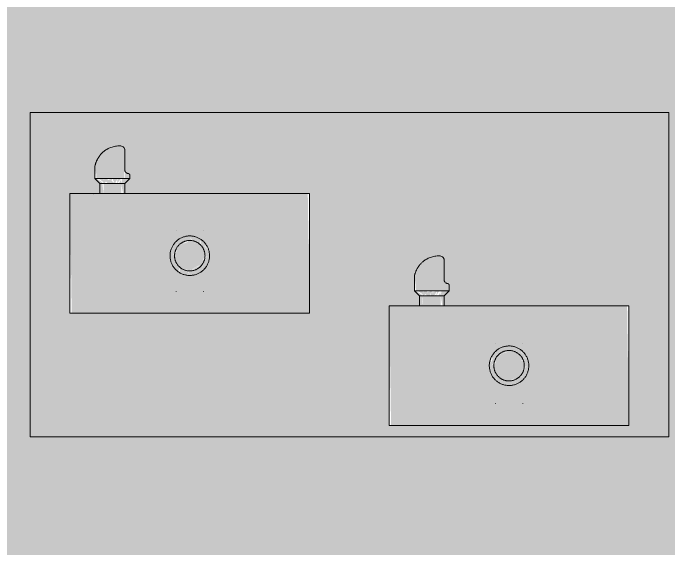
# Model space of a CAD drawing. Header units: inches. Extents: x -55396 to -733, y -290 to 853.
# Drawn here: x -25529.95 to -25497.09, y 20.83 to 47.66 of the extents above; entities that cross this region are included whole.
import ezdxf

# ---------------------------------------------------------------- set-up
doc = ezdxf.new("R2010")
doc.units = ezdxf.units.IN
doc.header["$MEASUREMENT"] = 0
doc.layers.add('I-WALL', color=2, linetype='Continuous', lineweight=9)
doc.layers.add('P-SANR-FIXT', color=6, linetype='Continuous', lineweight=9)

# ---------------------------------------------------------------- blocks, each defined once
blk = doc.blocks.new('Drinking_Fountain-Haws_Corporation-Wall_Mounted_1119 - 1119-321659-Section 13')
at = {"layer": 'P-SANR-FIXT'}
h = blk.add_hatch(color=9, dxfattribs=at)
h.paths.add_polyline_path([(-25499.187, 26.438), (-25497.101, 26.438), (-25497.101, 42.688), (-25529.101, 42.688), (-25529.101, 26.438), (-25499.401, 26.438)], flags=0)
h.paths.add_polyline_path([(-25508.75, 33.499), (-25508.819, 33.565), (-25508.819, 33.499)], flags=0)
h.paths.add_polyline_path([(-25508.529, 33.499), (-25508.545, 33.691), (-25508.639, 33.499), (-25508.542, 33.499)], flags=0)
h.paths.add_polyline_path([(-25499.999, 27), (-25511.101, 27), (-25511.015, 33), (-25509.413, 33.021), (-25509.485, 33.566), (-25509.768, 33.749), (-25509.846, 33.749), (-25509.763, 34.744), (-25509.461, 35.166), (-25509.192, 35.354), (-25508.701, 35.491), (-25508.442, 35.454), (-25508.371, 35.369), (-25508.379, 33.641), (-25508.529, 33.499), (-25508.442, 33), (-25499.101, 33), (-25499.187, 27), (-25499.94, 27)], flags=0)
h.paths.add_polyline_path([(-25524.755, 39.124), (-25524.824, 39.19), (-25524.824, 39.124)], flags=0)
h.paths.add_polyline_path([(-25524.534, 39.124), (-25524.558, 39.307), (-25524.645, 39.124), (-25524.547, 39.124)], flags=0)
h.paths.add_polyline_path([(-25521.599, 32.626), (-25527.101, 32.626), (-25527.015, 38.626), (-25525.418, 38.638), (-25525.489, 39.191), (-25525.773, 39.374), (-25525.851, 39.374), (-25525.736, 40.314), (-25525.465, 40.675), (-25525.192, 40.865), (-25524.706, 41), (-25524.447, 40.963), (-25524.351, 40.758), (-25524.351, 39.296), (-25524.534, 39.124), (-25524.447, 38.626), (-25515.101, 38.626), (-25515.187, 32.626), (-25521.101, 32.626)], flags=0)
h.paths.add_polyline_path([(-25509.413, 33.499), (-25509.284, 33.584), (-25509.461, 33.749), (-25509.428, 33.575)], flags=0)
h.paths.add_polyline_path([(-25508.861, 33.499), (-25508.979, 33.732), (-25509.044, 33.499), (-25508.961, 33.499)], flags=0)
h.paths.add_polyline_path([(-25509.082, 33.499), (-25509.242, 33.749), (-25509.192, 33.499)], flags=0)
h.paths.add_polyline_path([(-25525.418, 39.124), (-25525.289, 39.209), (-25525.465, 39.374), (-25525.432, 39.2)], flags=0)
h.paths.add_polyline_path([(-25525.087, 39.124), (-25524.866, 39.124), (-25525.021, 39.272), (-25525.048, 39.21)], flags=0)
h.paths.add_polyline_path([(-25525.197, 39.124), (-25525.087, 39.124), (-25525.246, 39.374)], flags=0)
for color, points in [(10, [(-25524.824, 39.374), (-25524.378, 39.374), (-25524.351, 40.758), (-25524.494, 40.989), (-25524.603, 41.008), (-25525.048, 40.932), (-25525.432, 40.708), (-25525.773, 40.243), (-25525.827, 40.084), (-25525.768, 39.374), (-25524.976, 39.374)]), (10, [(-25525.246, 38.626), (-25524.534, 38.626), (-25524.534, 39.124), (-25525.418, 39.124), (-25525.418, 38.626), (-25525.307, 38.626)]), (9, [(-25526.358, 32.626), (-25524.497, 32.626), (-25524.497, 38.626), (-25527.101, 38.626), (-25527.015, 32.626), (-25526.763, 32.626)]), (9, [(-25517.705, 32.626), (-25515.101, 32.626), (-25515.187, 38.626), (-25517.705, 38.626), (-25517.705, 35.044)]), (10, [(-25521.099, 34.793), (-25521.099, 36.225), (-25521.605, 36.015), (-25521.814, 35.509), (-25521.599, 35)]), (10, [(-25521.099, 34.793), (-25520.576, 35.044), (-25520.383, 35.509), (-25520.593, 36.015), (-25521.099, 36.225), (-25521.099, 35.044)]), (9, [(-25508.497, 27), (-25508.497, 33), (-25511.101, 33), (-25511.015, 27), (-25509.192, 27)]), (9, [(-25499.999, 27), (-25499.101, 27), (-25499.187, 33), (-25501.705, 33), (-25501.705, 27), (-25500.378, 27)]), (10, [(-25505.101, 29.284), (-25505.101, 30.716), (-25505.607, 30.506), (-25505.817, 30), (-25505.607, 29.494)]), (10, [(-25505.101, 29.284), (-25504.595, 29.494), (-25504.385, 30), (-25504.595, 30.506), (-25505.101, 30.716), (-25505.101, 30)])]:
    blk.add_hatch(color=color, dxfattribs=at).paths.add_polyline_path(points, flags=0)
h = blk.add_hatch(color=10, dxfattribs=at)
h.paths.add_polyline_path([(-25524.487, 39.374), (-25524.534, 39.124), (-25524.268, 39.374)], flags=0)
h.paths.add_polyline_path([(-25524.706, 39.374), (-25524.755, 39.124), (-25524.534, 39.374), (-25524.7, 39.374)], flags=0)
h.paths.add_polyline_path([(-25524.976, 39.374), (-25524.866, 39.124), (-25524.706, 39.374), (-25524.921, 39.374)], flags=0)
h.paths.add_polyline_path([(-25525.465, 39.374), (-25525.684, 39.374), (-25525.432, 39.2)], flags=0)
h.paths.add_polyline_path([(-25525.246, 39.374), (-25525.418, 39.33), (-25525.197, 39.124)], flags=0)
h.paths.add_polyline_path([(-25525.087, 39.124), (-25524.976, 39.374), (-25525.197, 39.297)], flags=0)
h = blk.add_hatch(color=9, dxfattribs=at)
h.paths.add_polyline_path([(-25520.537, 32.626), (-25517.705, 32.626), (-25517.705, 38.626), (-25524.497, 38.626), (-25524.497, 32.626), (-25520.593, 32.626)], flags=0)
h.paths.add_polyline_path([(-25520.19, 35.509), (-25520.475, 35.767), (-25520.344, 36.015), (-25520.19, 35.804), (-25520.19, 35.638)], flags=0)
h.paths.add_polyline_path([(-25520.364, 34.975), (-25520.475, 35.251), (-25520.383, 35.401), (-25520.19, 35.509), (-25520.19, 35.214), (-25520.351, 34.993)], flags=0)
h.paths.add_polyline_path([(-25521.099, 34.554), (-25520.97, 34.832), (-25520.475, 34.984), (-25520.383, 34.948), (-25520.593, 34.718), (-25520.841, 34.638)], flags=0)
h.paths.add_polyline_path([(-25521.099, 34.554), (-25521.66, 34.736), (-25521.599, 34.986), (-25521.21, 34.793), (-25521.101, 34.559)], flags=0)
h.paths.add_polyline_path([(-25521.099, 34.793), (-25521.605, 35.003), (-25521.776, 35.603), (-25521.58, 36.025), (-25521.005, 36.186), (-25520.593, 36.015), (-25520.422, 35.415), (-25520.618, 34.993), (-25521.005, 34.832)], flags=0)
h.paths.add_polyline_path([(-25522.007, 35.509), (-25522.007, 35.804), (-25521.814, 35.995), (-25521.722, 35.767), (-25521.814, 35.616)], flags=0)
h.paths.add_polyline_path([(-25521.834, 34.975), (-25522.007, 35.214), (-25522.007, 35.509), (-25521.722, 35.251), (-25521.814, 35.023)], flags=0)
h.paths.add_polyline_path([(-25521.615, 36.025), (-25521.814, 36.07), (-25521.599, 36.302), (-25521.101, 36.459), (-25521.228, 36.186), (-25521.605, 36.03)], flags=0)
h.paths.add_polyline_path([(-25520.582, 36.025), (-25520.988, 36.225), (-25521.099, 36.464), (-25520.547, 36.225), (-25520.573, 36.079)], flags=0)
h = blk.add_hatch(color=10, dxfattribs=at)
h.paths.add_polyline_path([(-25521.099, 34.554), (-25521.31, 34.866), (-25521.615, 34.993), (-25521.599, 34.716), (-25521.31, 34.622)], flags=0)
h.paths.add_polyline_path([(-25521.834, 36.043), (-25521.486, 36.079), (-25521.192, 36.263), (-25521.099, 36.464), (-25521.66, 36.282)], flags=0)
h.paths.add_polyline_path([(-25522.007, 35.509), (-25521.722, 35.767), (-25521.834, 36.043), (-25522.007, 35.804)], flags=0)
h.paths.add_polyline_path([(-25521.834, 34.975), (-25521.722, 35.251), (-25521.851, 35.422), (-25522.007, 35.509), (-25522.007, 35.214)], flags=0)
h = blk.add_hatch(color=10, dxfattribs=at)
h.paths.add_polyline_path([(-25521.099, 34.554), (-25520.537, 34.736), (-25520.364, 34.975), (-25520.712, 34.939), (-25520.988, 34.793)], flags=0)
h.paths.add_polyline_path([(-25520.19, 35.509), (-25520.19, 35.804), (-25520.383, 35.995), (-25520.475, 35.767), (-25520.383, 35.616)], flags=0)
h.paths.add_polyline_path([(-25520.364, 34.975), (-25520.19, 35.214), (-25520.19, 35.509), (-25520.475, 35.251), (-25520.371, 34.993)], flags=0)
h.paths.add_polyline_path([(-25520.582, 36.025), (-25520.593, 36.3), (-25521.099, 36.464), (-25520.888, 36.152), (-25520.593, 36.03)], flags=0)
h = blk.add_hatch(color=10, dxfattribs=at)
h.paths.add_polyline_path([(-25508.346, 33.749), (-25508.263, 33.749), (-25508.346, 33.91), (-25508.373, 33.749)], flags=0)
h.paths.add_polyline_path([(-25508.373, 33.749), (-25508.371, 35.369), (-25508.542, 35.496), (-25508.971, 35.442), (-25509.251, 35.326), (-25509.572, 35.054), (-25509.823, 34.575), (-25509.763, 33.749), (-25508.482, 33.749)], flags=0)
h = blk.add_hatch(color=10, dxfattribs=at)
h.paths.add_polyline_path([(-25508.482, 33.749), (-25508.529, 33.499), (-25508.263, 33.749)], flags=0)
h.paths.add_polyline_path([(-25508.701, 33.749), (-25508.75, 33.499), (-25508.598, 33.749), (-25508.695, 33.749)], flags=0)
h.paths.add_polyline_path([(-25509.461, 33.749), (-25509.679, 33.749), (-25509.428, 33.575)], flags=0)
h.paths.add_polyline_path([(-25509.242, 33.749), (-25509.413, 33.705), (-25509.192, 33.499)], flags=0)
h.paths.add_polyline_path([(-25508.971, 33.749), (-25509.192, 33.672), (-25509.082, 33.499)], flags=0)
h.paths.add_polyline_path([(-25508.861, 33.499), (-25508.701, 33.749), (-25508.934, 33.666)], flags=0)
h = blk.add_hatch(color=10, dxfattribs=at)
h.paths.add_polyline_path([(-25509.413, 33.499), (-25509.485, 33.499), (-25509.459, 33)], flags=0)
h.paths.add_polyline_path([(-25509.082, 33), (-25508.529, 33), (-25508.529, 33.499), (-25509.413, 33.499), (-25509.413, 33), (-25509.094, 33)], flags=0)
h = blk.add_hatch(color=9, dxfattribs=at)
h.paths.add_polyline_path([(-25501.705, 27), (-25501.705, 33), (-25508.497, 33), (-25508.497, 27), (-25505.101, 27)], flags=0)
h.paths.add_polyline_path([(-25504.366, 30.534), (-25504.714, 30.57), (-25504.99, 30.716), (-25505.101, 30.955), (-25504.478, 30.687), (-25504.385, 30.561)], flags=0)
h.paths.add_polyline_path([(-25504.193, 30), (-25504.478, 30.258), (-25504.319, 30.469), (-25504.193, 30.295), (-25504.193, 30.129)], flags=0)
h.paths.add_polyline_path([(-25504.366, 29.466), (-25504.478, 29.742), (-25504.319, 29.93), (-25504.193, 30), (-25504.193, 29.705), (-25504.353, 29.484)], flags=0)
h.paths.add_polyline_path([(-25505.101, 29.045), (-25504.972, 29.323), (-25504.478, 29.475), (-25504.385, 29.439), (-25504.68, 29.182), (-25504.843, 29.129)], flags=0)
h.paths.add_polyline_path([(-25505.101, 29.045), (-25505.724, 29.313), (-25505.817, 29.468), (-25505.488, 29.43), (-25505.212, 29.284)], flags=0)
h.paths.add_polyline_path([(-25505.101, 29.284), (-25505.607, 29.494), (-25505.778, 30.094), (-25505.522, 30.541), (-25505.007, 30.677), (-25504.595, 30.506), (-25504.424, 29.906), (-25504.68, 29.459), (-25505.007, 29.323)], flags=0)
h.paths.add_polyline_path([(-25505.836, 29.466), (-25506.009, 29.705), (-25506.009, 30), (-25505.724, 29.742), (-25505.829, 29.484)], flags=0)
h.paths.add_polyline_path([(-25506.009, 30), (-25506.009, 30.295), (-25505.817, 30.486), (-25505.764, 30.162), (-25505.817, 30.107)], flags=0)
h.paths.add_polyline_path([(-25505.617, 30.516), (-25505.817, 30.561), (-25505.522, 30.818), (-25505.101, 30.955), (-25505.23, 30.677), (-25505.607, 30.521)], flags=0)
h = blk.add_hatch(color=10, dxfattribs=at)
h.paths.add_polyline_path([(-25505.101, 29.045), (-25505.23, 29.323), (-25505.617, 29.484), (-25505.836, 29.466), (-25505.607, 29.209), (-25505.382, 29.136)], flags=0)
h.paths.add_polyline_path([(-25505.836, 29.466), (-25505.724, 29.742), (-25505.817, 29.893), (-25506.009, 30), (-25506.009, 29.705)], flags=0)
h.paths.add_polyline_path([(-25505.836, 30.534), (-25505.488, 30.57), (-25505.212, 30.716), (-25505.101, 30.955), (-25505.662, 30.773)], flags=0)
h.paths.add_polyline_path([(-25506.009, 30), (-25505.724, 30.258), (-25505.836, 30.534), (-25506.009, 30.162)], flags=0)
h = blk.add_hatch(color=10, dxfattribs=at)
h.paths.add_polyline_path([(-25505.101, 29.045), (-25504.54, 29.227), (-25504.366, 29.466), (-25504.714, 29.43), (-25504.99, 29.284)], flags=0)
h.paths.add_polyline_path([(-25504.366, 29.466), (-25504.193, 29.705), (-25504.193, 30), (-25504.478, 29.742), (-25504.373, 29.484)], flags=0)
h.paths.add_polyline_path([(-25504.366, 30.534), (-25504.595, 30.791), (-25505.101, 30.955), (-25504.972, 30.677), (-25504.585, 30.516)], flags=0)
h.paths.add_polyline_path([(-25504.193, 30), (-25504.193, 30.295), (-25504.385, 30.486), (-25504.438, 30.162), (-25504.319, 30.07)], flags=0)
at = {"layer": 'P-SANR-FIXT', "color": 250}
for p, q in [((-25497.101, 42.688), (-25529.101, 42.688)), ((-25529.101, 42.688), (-25529.101, 26.438)), ((-25497.101, 26.438), (-25497.101, 42.688)), ((-25527.101, 38.626), (-25527.101, 32.626)), ((-25527.101, 38.626), (-25524.497, 38.626)), ((-25525.97, 38.626), (-25525.942, 38.604)), ((-25524.497, 38.626), (-25517.705, 38.626)), ((-25517.705, 38.626), (-25515.101, 38.626)), ((-25515.101, 32.626), (-25515.101, 38.626)), ((-25508.329, 35.119), (-25508.329, 35.119)), ((-25511.101, 33), (-25511.101, 27)), ((-25511.101, 33), (-25508.497, 33)), ((-25508.497, 33), (-25501.705, 33)), ((-25501.705, 33), (-25499.101, 33)), ((-25499.101, 27), (-25499.101, 33)), ((-25524.497, 32.626), (-25527.101, 32.626)), ((-25517.705, 32.626), (-25524.497, 32.626)), ((-25515.101, 32.626), (-25517.705, 32.626)), ((-25508.497, 27), (-25511.101, 27)), ((-25501.705, 27), (-25508.497, 27)), ((-25499.101, 27), (-25501.705, 27)), ((-25529.101, 26.438), (-25497.101, 26.438))]:
    blk.add_line(p, q, dxfattribs=at)
at = {"layer": 'P-SANR-FIXT', "color": 55}
for p, q in [((-25524.351, 39.758), (-25524.351, 40.758)), ((-25525.851, 39.978), (-25525.851, 39.374)), ((-25524.101, 39.374), (-25524.101, 39.555)), ((-25525.851, 39.374), (-25525.601, 39.124)), ((-25524.101, 39.374), (-25525.851, 39.374)), ((-25525.601, 39.124), (-25525.601, 38.626)), ((-25525.601, 39.124), (-25525.531, 39.124)), ((-25524.351, 39.124), (-25525.601, 39.124)), ((-25524.534, 39.124), (-25524.351, 39.124)), ((-25524.351, 39.124), (-25524.101, 39.374)), ((-25524.351, 38.626), (-25524.351, 39.124)), ((-25524.268, 39.374), (-25524.101, 39.374)), ((-25508.346, 35.249), (-25508.346, 34.249)), ((-25508.346, 34.249), (-25508.346, 35.249)), ((-25509.846, 34.469), (-25509.846, 33.749)), ((-25508.096, 33.749), (-25508.096, 34.046)), ((-25509.846, 33.749), (-25509.596, 33.499)), ((-25508.096, 33.749), (-25509.846, 33.749)), ((-25508.346, 33.499), (-25508.096, 33.749)), ((-25508.263, 33.749), (-25508.096, 33.749)), ((-25509.596, 33.499), (-25509.596, 33)), ((-25509.596, 33.499), (-25509.526, 33.499)), ((-25508.346, 33.499), (-25509.596, 33.499)), ((-25508.529, 33.499), (-25508.346, 33.499)), ((-25508.346, 33), (-25508.346, 33.499))]:
    blk.add_line(p, q, dxfattribs=at)
at = {"layer": 'P-SANR-FIXT', "color": 55, "flags": 128}
for points in [[(-25521.099, 36.499), (-25521.138, 36.498), (-25521.178, 36.496), (-25521.217, 36.492), (-25521.257, 36.486), (-25521.296, 36.479), (-25521.334, 36.471), (-25521.372, 36.46), (-25521.41, 36.449), (-25521.448, 36.436), (-25521.484, 36.421), (-25521.521, 36.405), (-25521.556, 36.387), (-25521.591, 36.368), (-25521.625, 36.348), (-25521.658, 36.326), (-25521.69, 36.303), (-25521.721, 36.279), (-25521.752, 36.253), (-25521.781, 36.227), (-25521.809, 36.199), (-25521.836, 36.17), (-25521.862, 36.14), (-25521.886, 36.109), (-25521.91, 36.077), (-25521.932, 36.044), (-25521.953, 36.01), (-25521.972, 35.976), (-25521.99, 35.94), (-25522.006, 35.904), (-25522.022, 35.868), (-25522.035, 35.831), (-25522.047, 35.793), (-25522.058, 35.755), (-25522.067, 35.716), (-25522.074, 35.677), (-25522.08, 35.638), (-25522.085, 35.599), (-25522.088, 35.559), (-25522.089, 35.52), (-25522.088, 35.48), (-25522.086, 35.441), (-25522.083, 35.401), (-25522.078, 35.362), (-25522.071, 35.323), (-25522.063, 35.284), (-25522.053, 35.246), (-25522.042, 35.208), (-25522.029, 35.17), (-25522.015, 35.133), (-25521.999, 35.097), (-25521.982, 35.061), (-25521.963, 35.026), (-25521.943, 34.992), (-25521.922, 34.959), (-25521.899, 34.926), (-25521.875, 34.895), (-25521.85, 34.864), (-25521.824, 34.835), (-25521.796, 34.806), (-25521.768, 34.779), (-25521.738, 34.753), (-25521.707, 34.728), (-25521.675, 34.704), (-25521.643, 34.682), (-25521.609, 34.661), (-25521.575, 34.641), (-25521.54, 34.623), (-25521.504, 34.606), (-25521.468, 34.59), (-25521.43, 34.576), (-25521.393, 34.564), (-25521.355, 34.553), (-25521.316, 34.543), (-25521.278, 34.535), (-25521.239, 34.529), (-25521.199, 34.524), (-25521.16, 34.521), (-25521.12, 34.519), (-25521.099, 34.519)], [(-25521.099, 34.519), (-25521.059, 34.52), (-25521.02, 34.522), (-25520.98, 34.526), (-25520.941, 34.532), (-25520.902, 34.539), (-25520.864, 34.547), (-25520.825, 34.558), (-25520.787, 34.569), (-25520.75, 34.582), (-25520.713, 34.597), (-25520.677, 34.613), (-25520.642, 34.631), (-25520.607, 34.65), (-25520.573, 34.67), (-25520.54, 34.692), (-25520.508, 34.715), (-25520.476, 34.739), (-25520.446, 34.765), (-25520.417, 34.791), (-25520.389, 34.819), (-25520.362, 34.848), (-25520.336, 34.878), (-25520.311, 34.909), (-25520.288, 34.941), (-25520.266, 34.974), (-25520.245, 35.008), (-25520.226, 35.042), (-25520.208, 35.078), (-25520.191, 35.114), (-25520.176, 35.15), (-25520.163, 35.187), (-25520.15, 35.225), (-25520.14, 35.263), (-25520.131, 35.302), (-25520.123, 35.341), (-25520.117, 35.38), (-25520.113, 35.419), (-25520.11, 35.459), (-25520.109, 35.498), (-25520.109, 35.538), (-25520.111, 35.577), (-25520.115, 35.617), (-25520.12, 35.656), (-25520.127, 35.695), (-25520.135, 35.734), (-25520.144, 35.772), (-25520.156, 35.81), (-25520.169, 35.848), (-25520.183, 35.885), (-25520.199, 35.921), (-25520.216, 35.957), (-25520.234, 35.992), (-25520.254, 36.026), (-25520.276, 36.059), (-25520.298, 36.092), (-25520.322, 36.123), (-25520.348, 36.154), (-25520.374, 36.183), (-25520.401, 36.212), (-25520.43, 36.239), (-25520.46, 36.265), (-25520.491, 36.29), (-25520.522, 36.314), (-25520.555, 36.336), (-25520.588, 36.357), (-25520.623, 36.377), (-25520.658, 36.395), (-25520.694, 36.412), (-25520.73, 36.428), (-25520.767, 36.442), (-25520.805, 36.454), (-25520.843, 36.465), (-25520.881, 36.475), (-25520.92, 36.483), (-25520.959, 36.489), (-25520.998, 36.494), (-25521.038, 36.497), (-25521.077, 36.499), (-25521.099, 36.499)], [(-25521.099, 36.271), (-25521.129, 36.271), (-25521.16, 36.269), (-25521.19, 36.266), (-25521.22, 36.262), (-25521.25, 36.256), (-25521.28, 36.25), (-25521.31, 36.242), (-25521.339, 36.233), (-25521.367, 36.223), (-25521.396, 36.211), (-25521.424, 36.199), (-25521.451, 36.185), (-25521.478, 36.171), (-25521.504, 36.155), (-25521.529, 36.138), (-25521.554, 36.121), (-25521.578, 36.102), (-25521.602, 36.082), (-25521.624, 36.062), (-25521.646, 36.04), (-25521.667, 36.018), (-25521.687, 35.995), (-25521.705, 35.971), (-25521.723, 35.946), (-25521.74, 35.921), (-25521.756, 35.895), (-25521.771, 35.868), (-25521.785, 35.841), (-25521.798, 35.813), (-25521.81, 35.785), (-25521.82, 35.757), (-25521.829, 35.728), (-25521.837, 35.698), (-25521.844, 35.669), (-25521.85, 35.639), (-25521.855, 35.608), (-25521.858, 35.578), (-25521.86, 35.548), (-25521.861, 35.517), (-25521.861, 35.487), (-25521.86, 35.456), (-25521.857, 35.426), (-25521.853, 35.396), (-25521.848, 35.366), (-25521.841, 35.336), (-25521.834, 35.306), (-25521.825, 35.277), (-25521.815, 35.248), (-25521.804, 35.22), (-25521.792, 35.192), (-25521.779, 35.164), (-25521.765, 35.137), (-25521.749, 35.111), (-25521.733, 35.085), (-25521.715, 35.06), (-25521.697, 35.036), (-25521.677, 35.012), (-25521.657, 34.99), (-25521.636, 34.968), (-25521.614, 34.947), (-25521.591, 34.927), (-25521.567, 34.907), (-25521.543, 34.889), (-25521.518, 34.872), (-25521.492, 34.856), (-25521.465, 34.84), (-25521.438, 34.826), (-25521.411, 34.813), (-25521.383, 34.801), (-25521.354, 34.791), (-25521.325, 34.781), (-25521.296, 34.772), (-25521.266, 34.765), (-25521.237, 34.759), (-25521.206, 34.754), (-25521.176, 34.75), (-25521.146, 34.748), (-25521.115, 34.747), (-25521.099, 34.746)], [(-25521.099, 34.746), (-25521.068, 34.747), (-25521.038, 34.749), (-25521.008, 34.752), (-25520.977, 34.756), (-25520.947, 34.762), (-25520.918, 34.768), (-25520.888, 34.776), (-25520.859, 34.785), (-25520.83, 34.795), (-25520.802, 34.807), (-25520.774, 34.819), (-25520.747, 34.833), (-25520.72, 34.847), (-25520.694, 34.863), (-25520.668, 34.88), (-25520.643, 34.897), (-25520.619, 34.916), (-25520.596, 34.936), (-25520.574, 34.956), (-25520.552, 34.978), (-25520.531, 35), (-25520.511, 35.023), (-25520.492, 35.047), (-25520.474, 35.072), (-25520.457, 35.097), (-25520.441, 35.123), (-25520.426, 35.15), (-25520.413, 35.177), (-25520.4, 35.204), (-25520.388, 35.233), (-25520.378, 35.261), (-25520.368, 35.29), (-25520.36, 35.32), (-25520.353, 35.349), (-25520.347, 35.379), (-25520.343, 35.41), (-25520.339, 35.44), (-25520.337, 35.47), (-25520.336, 35.501), (-25520.337, 35.531), (-25520.338, 35.562), (-25520.341, 35.592), (-25520.345, 35.622), (-25520.35, 35.652), (-25520.356, 35.682), (-25520.364, 35.712), (-25520.372, 35.741), (-25520.382, 35.77), (-25520.393, 35.798), (-25520.405, 35.826), (-25520.419, 35.854), (-25520.433, 35.881), (-25520.448, 35.907), (-25520.465, 35.933), (-25520.482, 35.958), (-25520.501, 35.982), (-25520.52, 36.006), (-25520.541, 36.028), (-25520.562, 36.05), (-25520.584, 36.071), (-25520.607, 36.091), (-25520.63, 36.111), (-25520.655, 36.129), (-25520.68, 36.146), (-25520.706, 36.162), (-25520.732, 36.178), (-25520.759, 36.192), (-25520.787, 36.205), (-25520.815, 36.217), (-25520.843, 36.227), (-25520.872, 36.237), (-25520.902, 36.246), (-25520.931, 36.253), (-25520.961, 36.259), (-25520.991, 36.264), (-25521.022, 36.268), (-25521.052, 36.27), (-25521.082, 36.271), (-25521.099, 36.271)], [(-25505.101, 30.99), (-25505.141, 30.989), (-25505.18, 30.987), (-25505.22, 30.983), (-25505.259, 30.977), (-25505.298, 30.97), (-25505.336, 30.962), (-25505.375, 30.951), (-25505.412, 30.94), (-25505.45, 30.927), (-25505.487, 30.912), (-25505.523, 30.896), (-25505.558, 30.878), (-25505.593, 30.859), (-25505.627, 30.839), (-25505.66, 30.817), (-25505.692, 30.794), (-25505.724, 30.77), (-25505.754, 30.744), (-25505.783, 30.718), (-25505.811, 30.69), (-25505.838, 30.661), (-25505.864, 30.631), (-25505.889, 30.6), (-25505.912, 30.568), (-25505.934, 30.535), (-25505.955, 30.501), (-25505.974, 30.467), (-25505.992, 30.431), (-25506.009, 30.395), (-25506.024, 30.359), (-25506.037, 30.322), (-25506.049, 30.284), (-25506.06, 30.246), (-25506.069, 30.207), (-25506.077, 30.168), (-25506.083, 30.129), (-25506.087, 30.09), (-25506.09, 30.05), (-25506.091, 30.011), (-25506.091, 29.971), (-25506.089, 29.932), (-25506.085, 29.892), (-25506.08, 29.853), (-25506.073, 29.814), (-25506.065, 29.775), (-25506.055, 29.737), (-25506.044, 29.699), (-25506.031, 29.661), (-25506.017, 29.624), (-25506.001, 29.588), (-25505.984, 29.552), (-25505.965, 29.517), (-25505.945, 29.483), (-25505.924, 29.45), (-25505.901, 29.417), (-25505.878, 29.386), (-25505.852, 29.355), (-25505.826, 29.326), (-25505.798, 29.297), (-25505.77, 29.27), (-25505.74, 29.244), (-25505.709, 29.219), (-25505.678, 29.195), (-25505.645, 29.173), (-25505.611, 29.152), (-25505.577, 29.132), (-25505.542, 29.114), (-25505.506, 29.097), (-25505.47, 29.081), (-25505.433, 29.067), (-25505.395, 29.055), (-25505.357, 29.044), (-25505.319, 29.034), (-25505.28, 29.026), (-25505.241, 29.02), (-25505.201, 29.015), (-25505.162, 29.012), (-25505.122, 29.01), (-25505.101, 29.01)], [(-25505.101, 29.01), (-25505.061, 29.011), (-25505.022, 29.013), (-25504.983, 29.017), (-25504.943, 29.023), (-25504.904, 29.03), (-25504.866, 29.038), (-25504.827, 29.049), (-25504.79, 29.06), (-25504.752, 29.073), (-25504.716, 29.088), (-25504.679, 29.104), (-25504.644, 29.122), (-25504.609, 29.141), (-25504.575, 29.161), (-25504.542, 29.183), (-25504.51, 29.206), (-25504.479, 29.23), (-25504.448, 29.256), (-25504.419, 29.282), (-25504.391, 29.31), (-25504.364, 29.339), (-25504.338, 29.369), (-25504.313, 29.4), (-25504.29, 29.432), (-25504.268, 29.465), (-25504.247, 29.499), (-25504.228, 29.533), (-25504.21, 29.569), (-25504.193, 29.605), (-25504.178, 29.641), (-25504.165, 29.678), (-25504.153, 29.716), (-25504.142, 29.754), (-25504.133, 29.793), (-25504.125, 29.832), (-25504.12, 29.871), (-25504.115, 29.91), (-25504.112, 29.95), (-25504.111, 29.989), (-25504.111, 30.029), (-25504.113, 30.068), (-25504.117, 30.108), (-25504.122, 30.147), (-25504.129, 30.186), (-25504.137, 30.225), (-25504.147, 30.263), (-25504.158, 30.301), (-25504.171, 30.339), (-25504.185, 30.376), (-25504.201, 30.412), (-25504.218, 30.448), (-25504.237, 30.483), (-25504.257, 30.517), (-25504.278, 30.55), (-25504.301, 30.583), (-25504.325, 30.614), (-25504.35, 30.645), (-25504.376, 30.674), (-25504.404, 30.703), (-25504.432, 30.73), (-25504.462, 30.756), (-25504.493, 30.781), (-25504.525, 30.805), (-25504.557, 30.827), (-25504.591, 30.848), (-25504.625, 30.868), (-25504.66, 30.886), (-25504.696, 30.903), (-25504.732, 30.919), (-25504.769, 30.933), (-25504.807, 30.945), (-25504.845, 30.956), (-25504.883, 30.966), (-25504.922, 30.974), (-25504.961, 30.98), (-25505.001, 30.985), (-25505.04, 30.988), (-25505.08, 30.99), (-25505.101, 30.99)], [(-25505.101, 30.762), (-25505.132, 30.762), (-25505.162, 30.76), (-25505.192, 30.757), (-25505.223, 30.753), (-25505.253, 30.747), (-25505.282, 30.741), (-25505.312, 30.733), (-25505.341, 30.724), (-25505.37, 30.714), (-25505.398, 30.702), (-25505.426, 30.69), (-25505.453, 30.676), (-25505.48, 30.662), (-25505.506, 30.646), (-25505.532, 30.629), (-25505.556, 30.612), (-25505.581, 30.593), (-25505.604, 30.573), (-25505.626, 30.553), (-25505.648, 30.531), (-25505.669, 30.509), (-25505.689, 30.486), (-25505.708, 30.462), (-25505.726, 30.437), (-25505.743, 30.412), (-25505.759, 30.386), (-25505.774, 30.359), (-25505.787, 30.332), (-25505.8, 30.304), (-25505.812, 30.276), (-25505.822, 30.248), (-25505.832, 30.219), (-25505.84, 30.189), (-25505.847, 30.16), (-25505.852, 30.13), (-25505.857, 30.099), (-25505.86, 30.069), (-25505.863, 30.039), (-25505.864, 30.008), (-25505.863, 29.978), (-25505.862, 29.947), (-25505.859, 29.917), (-25505.855, 29.887), (-25505.85, 29.857), (-25505.844, 29.827), (-25505.836, 29.797), (-25505.827, 29.768), (-25505.818, 29.739), (-25505.807, 29.711), (-25505.794, 29.683), (-25505.781, 29.655), (-25505.767, 29.628), (-25505.751, 29.602), (-25505.735, 29.576), (-25505.718, 29.551), (-25505.699, 29.527), (-25505.68, 29.503), (-25505.659, 29.481), (-25505.638, 29.459), (-25505.616, 29.438), (-25505.593, 29.418), (-25505.57, 29.398), (-25505.545, 29.38), (-25505.52, 29.363), (-25505.494, 29.347), (-25505.468, 29.331), (-25505.441, 29.317), (-25505.413, 29.304), (-25505.385, 29.292), (-25505.356, 29.282), (-25505.328, 29.272), (-25505.298, 29.263), (-25505.269, 29.256), (-25505.239, 29.25), (-25505.209, 29.245), (-25505.178, 29.241), (-25505.148, 29.239), (-25505.118, 29.238), (-25505.101, 29.238)], [(-25505.101, 29.238), (-25505.071, 29.238), (-25505.04, 29.24), (-25505.01, 29.243), (-25504.98, 29.247), (-25504.95, 29.253), (-25504.92, 29.259), (-25504.89, 29.267), (-25504.861, 29.276), (-25504.832, 29.286), (-25504.804, 29.298), (-25504.776, 29.31), (-25504.749, 29.324), (-25504.722, 29.338), (-25504.696, 29.354), (-25504.671, 29.371), (-25504.646, 29.388), (-25504.622, 29.407), (-25504.598, 29.427), (-25504.576, 29.447), (-25504.554, 29.469), (-25504.533, 29.491), (-25504.513, 29.514), (-25504.494, 29.538), (-25504.476, 29.563), (-25504.459, 29.588), (-25504.443, 29.614), (-25504.429, 29.641), (-25504.415, 29.668), (-25504.402, 29.696), (-25504.39, 29.724), (-25504.38, 29.752), (-25504.371, 29.781), (-25504.362, 29.811), (-25504.355, 29.84), (-25504.35, 29.87), (-25504.345, 29.901), (-25504.342, 29.931), (-25504.34, 29.961), (-25504.339, 29.992), (-25504.339, 30.022), (-25504.34, 30.053), (-25504.343, 30.083), (-25504.347, 30.113), (-25504.352, 30.143), (-25504.358, 30.173), (-25504.366, 30.203), (-25504.375, 30.232), (-25504.385, 30.261), (-25504.396, 30.289), (-25504.408, 30.317), (-25504.421, 30.345), (-25504.435, 30.372), (-25504.451, 30.398), (-25504.467, 30.424), (-25504.485, 30.449), (-25504.503, 30.473), (-25504.522, 30.497), (-25504.543, 30.519), (-25504.564, 30.541), (-25504.586, 30.562), (-25504.609, 30.582), (-25504.633, 30.602), (-25504.657, 30.62), (-25504.682, 30.637), (-25504.708, 30.653), (-25504.734, 30.669), (-25504.761, 30.683), (-25504.789, 30.696), (-25504.817, 30.708), (-25504.846, 30.718), (-25504.875, 30.728), (-25504.904, 30.737), (-25504.933, 30.744), (-25504.963, 30.75), (-25504.993, 30.755), (-25505.024, 30.759), (-25505.054, 30.761), (-25505.085, 30.762), (-25505.101, 30.762)]]:
    blk.add_lwpolyline(points, dxfattribs=at)
at = {"layer": 'P-SANR-FIXT', "color": 250, "flags": 128}
for points in [[(-25521.786, 36.75), (-25521.786, 36.749), (-25521.786, 36.747)], [(-25520.411, 36.746), (-25520.411, 36.749), (-25520.411, 36.75)], [(-25521.786, 33.727), (-25521.786, 33.723), (-25521.786, 33.72), (-25521.786, 33.719)], [(-25521.786, 33.719), (-25521.786, 33.72), (-25521.786, 33.722), (-25521.786, 33.726)], [(-25520.411, 33.719), (-25520.411, 33.72), (-25520.411, 33.722), (-25520.411, 33.726)], [(-25520.411, 33.723), (-25520.411, 33.72), (-25520.411, 33.719)], [(-25505.786, 31.125), (-25505.786, 31.124), (-25505.786, 31.122)], [(-25504.411, 31.121), (-25504.411, 31.124), (-25504.411, 31.125)], [(-25505.786, 28.102), (-25505.786, 28.098), (-25505.786, 28.095), (-25505.786, 28.094)], [(-25505.786, 28.094), (-25505.786, 28.095), (-25505.786, 28.097), (-25505.786, 28.101)], [(-25504.411, 28.094), (-25504.411, 28.095), (-25504.411, 28.097), (-25504.411, 28.101)], [(-25504.411, 28.098), (-25504.411, 28.095), (-25504.411, 28.094)]]:
    blk.add_lwpolyline(points, dxfattribs=at)
at = {"layer": 'P-SANR-FIXT', "color": 55}
for points, knots in [([(-25524.603, 41.008), (-25524.674, 41.009), (-25524.785, 41.001), (-25524.937, 40.969), (-25525.049, 40.934), (-25525.138, 40.897), (-25525.206, 40.862), (-25525.256, 40.835), (-25525.303, 40.806), (-25525.348, 40.775), (-25525.391, 40.742), (-25525.436, 40.706), (-25525.482, 40.665), (-25525.527, 40.619), (-25525.569, 40.573), (-25525.609, 40.525), (-25525.644, 40.476), (-25525.678, 40.426), (-25525.708, 40.376), (-25525.735, 40.325), (-25525.755, 40.282), (-25525.769, 40.252), (-25525.776, 40.236), (-25525.786, 40.21), (-25525.8, 40.17), (-25525.814, 40.127), (-25525.822, 40.1), (-25525.827, 40.086), (-25525.831, 40.072), (-25525.836, 40.056), (-25525.847, 40.019), (-25525.851, 39.994), (-25525.851, 39.978)], [0, 0, 0, 0, 0.111111, 0.166667, 0.222222, 0.277778, 0.305556, 0.333333, 0.361111, 0.388889, 0.416667, 0.444444, 0.479167, 0.513889, 0.548611, 0.583333, 0.618056, 0.652778, 0.6875, 0.722222, 0.756944, 0.774306, 0.782986, 0.791667, 0.826389, 0.861111, 0.878472, 0.887153, 0.895833, 0.913194, 0.930556, 1, 1, 1, 1]), ([(-25524.351, 40.758), (-25524.351, 40.769), (-25524.351, 40.785), (-25524.353, 40.806), (-25524.355, 40.821), (-25524.359, 40.836), (-25524.364, 40.85), (-25524.369, 40.865), (-25524.375, 40.878), (-25524.382, 40.891), (-25524.39, 40.903), (-25524.398, 40.915), (-25524.407, 40.926), (-25524.416, 40.936), (-25524.429, 40.949), (-25524.461, 40.975), (-25524.518, 41.003), (-25524.574, 41.01), (-25524.603, 41.008)], [0, 0, 0, 0, 0.071429, 0.107143, 0.142857, 0.178571, 0.214286, 0.25, 0.285714, 0.321429, 0.357143, 0.392857, 0.428571, 0.464286, 0.5, 0.571429, 0.785714, 1, 1, 1, 1]), ([(-25525.851, 39.978), (-25525.851, 39.991), (-25525.848, 40.014), (-25525.839, 40.047), (-25525.833, 40.067), (-25525.829, 40.078), (-25525.827, 40.084)], [0, 0, 0, 0, 0.0555556, 0.0833333, 0.0972222, 0.1111111, 0.1111111, 0.1111111, 0.1111111]), ([(-25524.351, 39.758), (-25524.349, 39.75), (-25524.344, 39.739), (-25524.338, 39.726), (-25524.331, 39.713), (-25524.323, 39.701), (-25524.314, 39.691), (-25524.307, 39.682), (-25524.298, 39.673), (-25524.289, 39.666), (-25524.282, 39.661), (-25524.275, 39.656), (-25524.266, 39.651), (-25524.256, 39.645), (-25524.243, 39.638), (-25524.233, 39.635), (-25524.227, 39.633)], [0, 0, 0, 0, 0.1, 0.15, 0.2, 0.3, 0.35, 0.4, 0.475, 0.55, 0.5875, 0.625, 0.7, 0.775, 0.85, 1, 1, 1, 1]), ([(-25524.227, 39.633), (-25524.235, 39.636), (-25524.248, 39.641), (-25524.264, 39.649), (-25524.273, 39.655), (-25524.281, 39.66), (-25524.291, 39.667), (-25524.299, 39.675), (-25524.306, 39.682), (-25524.313, 39.689), (-25524.321, 39.698), (-25524.328, 39.709), (-25524.334, 39.718), (-25524.342, 39.733), (-25524.347, 39.746), (-25524.351, 39.758)], [0, 0, 0, 0, 0.2, 0.3, 0.35, 0.4, 0.475, 0.55, 0.5875, 0.625, 0.7, 0.775, 0.8125, 0.85, 1, 1, 1, 1]), ([(-25524.227, 39.633), (-25524.218, 39.633), (-25524.202, 39.632), (-25524.185, 39.628), (-25524.172, 39.624), (-25524.163, 39.619), (-25524.154, 39.615), (-25524.147, 39.61), (-25524.139, 39.605), (-25524.133, 39.599), (-25524.128, 39.594), (-25524.124, 39.59), (-25524.122, 39.587), (-25524.119, 39.584), (-25524.116, 39.581), (-25524.113, 39.576), (-25524.109, 39.57), (-25524.106, 39.565), (-25524.104, 39.562), (-25524.102, 39.558), (-25524.101, 39.556), (-25524.101, 39.555)], [0, 0, 0, 0, 0.1, 0.2, 0.25, 0.3, 0.35, 0.4, 0.45, 0.5, 0.55, 0.575, 0.6, 0.625, 0.65, 0.7, 0.75, 0.8, 0.85, 0.9, 1, 1, 1, 1]), ([(-25524.101, 39.555), (-25524.101, 39.556), (-25524.102, 39.558), (-25524.104, 39.562), (-25524.106, 39.565), (-25524.109, 39.57), (-25524.113, 39.576), (-25524.116, 39.581), (-25524.119, 39.584), (-25524.122, 39.587), (-25524.124, 39.59), (-25524.128, 39.594), (-25524.133, 39.599), (-25524.139, 39.605), (-25524.147, 39.61), (-25524.154, 39.615), (-25524.163, 39.619), (-25524.172, 39.624), (-25524.185, 39.628), (-25524.202, 39.632), (-25524.218, 39.633), (-25524.227, 39.633)], [0, 0, 0, 0, 0.1, 0.15, 0.2, 0.25, 0.3, 0.35, 0.375, 0.4, 0.425, 0.45, 0.5, 0.55, 0.6, 0.65, 0.7, 0.75, 0.8, 0.9, 1, 1, 1, 1]), ([(-25508.598, 35.499), (-25508.669, 35.5), (-25508.781, 35.492), (-25508.933, 35.46), (-25509.045, 35.425), (-25509.133, 35.388), (-25509.202, 35.353), (-25509.251, 35.326), (-25509.298, 35.297), (-25509.343, 35.266), (-25509.387, 35.233), (-25509.432, 35.197), (-25509.477, 35.156), (-25509.522, 35.11), (-25509.565, 35.064), (-25509.604, 35.016), (-25509.64, 34.967), (-25509.673, 34.917), (-25509.703, 34.867), (-25509.73, 34.816), (-25509.751, 34.773), (-25509.764, 34.743), (-25509.771, 34.727), (-25509.781, 34.701), (-25509.795, 34.661), (-25509.809, 34.618), (-25509.817, 34.591), (-25509.822, 34.577), (-25509.826, 34.563), (-25509.832, 34.547), (-25509.842, 34.51), (-25509.846, 34.485), (-25509.846, 34.469)], [0, 0, 0, 0, 0.111111, 0.166667, 0.222222, 0.277778, 0.305556, 0.333333, 0.361111, 0.388889, 0.416667, 0.444444, 0.479167, 0.513889, 0.548611, 0.583333, 0.618056, 0.652778, 0.6875, 0.722222, 0.756944, 0.774306, 0.782986, 0.791667, 0.826389, 0.861111, 0.878472, 0.887153, 0.895833, 0.913194, 0.930556, 1, 1, 1, 1]), ([(-25508.346, 35.249), (-25508.346, 35.26), (-25508.346, 35.276), (-25508.348, 35.297), (-25508.351, 35.312), (-25508.354, 35.327), (-25508.359, 35.342), (-25508.365, 35.356), (-25508.371, 35.369), (-25508.378, 35.382), (-25508.385, 35.394), (-25508.393, 35.406), (-25508.402, 35.417), (-25508.411, 35.427), (-25508.425, 35.44), (-25508.456, 35.466), (-25508.513, 35.494), (-25508.569, 35.501), (-25508.598, 35.499)], [0, 0, 0, 0, 0.071429, 0.107143, 0.142857, 0.178571, 0.214286, 0.25, 0.285714, 0.321429, 0.357143, 0.392857, 0.428571, 0.464286, 0.5, 0.571429, 0.785714, 1, 1, 1, 1]), ([(-25508.371, 35.369), (-25508.37, 35.367), (-25508.366, 35.358), (-25508.359, 35.342), (-25508.353, 35.323), (-25508.35, 35.308), (-25508.348, 35.293), (-25508.346, 35.273), (-25508.346, 35.257), (-25508.346, 35.249)], [0.7142857, 0.7142857, 0.7142857, 0.7142857, 0.7321429, 0.7857143, 0.8392857, 0.8660714, 0.8928571, 0.9464286, 1, 1, 1, 1]), ([(-25509.846, 34.469), (-25509.846, 34.482), (-25509.843, 34.505), (-25509.834, 34.538), (-25509.828, 34.558), (-25509.824, 34.569), (-25509.823, 34.575)], [0, 0, 0, 0, 0.0555556, 0.0833333, 0.0972222, 0.1111111, 0.1111111, 0.1111111, 0.1111111]), ([(-25508.346, 34.249), (-25508.344, 34.241), (-25508.34, 34.23), (-25508.333, 34.217), (-25508.326, 34.204), (-25508.318, 34.192), (-25508.31, 34.182), (-25508.305, 34.177), (-25508.303, 34.174)], [0, 0, 0, 0, 0.1, 0.15, 0.2, 0.3, 0.35, 0.4, 0.4, 0.4, 0.4]), ([(-25508.303, 34.174), (-25508.304, 34.176), (-25508.308, 34.18), (-25508.316, 34.189), (-25508.324, 34.2), (-25508.329, 34.209), (-25508.337, 34.224), (-25508.343, 34.237), (-25508.346, 34.249)], [0.6, 0.6, 0.6, 0.6, 0.625, 0.7, 0.775, 0.8125, 0.85, 1, 1, 1, 1]), ([(-25508.276, 34.151), (-25508.274, 34.15), (-25508.27, 34.147), (-25508.262, 34.142), (-25508.251, 34.136), (-25508.238, 34.13), (-25508.228, 34.126), (-25508.222, 34.124)], [0.6, 0.6, 0.6, 0.6, 0.625, 0.7, 0.775, 0.85, 1, 1, 1, 1]), ([(-25508.222, 34.124), (-25508.23, 34.127), (-25508.244, 34.132), (-25508.259, 34.14), (-25508.269, 34.146), (-25508.273, 34.149), (-25508.276, 34.151)], [0, 0, 0, 0, 0.2, 0.3, 0.35, 0.4, 0.4, 0.4, 0.4]), ([(-25508.222, 34.124), (-25508.214, 34.124), (-25508.198, 34.123), (-25508.18, 34.119), (-25508.167, 34.115), (-25508.158, 34.11), (-25508.15, 34.106), (-25508.142, 34.101), (-25508.135, 34.096), (-25508.128, 34.09), (-25508.123, 34.085), (-25508.12, 34.081), (-25508.117, 34.078), (-25508.114, 34.075), (-25508.111, 34.072), (-25508.108, 34.067), (-25508.104, 34.061), (-25508.102, 34.056), (-25508.099, 34.053), (-25508.097, 34.049), (-25508.096, 34.047), (-25508.096, 34.046)], [0, 0, 0, 0, 0.1, 0.2, 0.25, 0.3, 0.35, 0.4, 0.45, 0.5, 0.55, 0.575, 0.6, 0.625, 0.65, 0.7, 0.75, 0.8, 0.85, 0.9, 1, 1, 1, 1]), ([(-25508.096, 34.046), (-25508.096, 34.047), (-25508.097, 34.049), (-25508.099, 34.053), (-25508.102, 34.056), (-25508.104, 34.061), (-25508.108, 34.067), (-25508.111, 34.072), (-25508.114, 34.075), (-25508.117, 34.078), (-25508.12, 34.081), (-25508.123, 34.085), (-25508.128, 34.09), (-25508.135, 34.096), (-25508.142, 34.101), (-25508.15, 34.106), (-25508.158, 34.11), (-25508.167, 34.115), (-25508.18, 34.119), (-25508.198, 34.123), (-25508.214, 34.124), (-25508.222, 34.124)], [0, 0, 0, 0, 0.1, 0.15, 0.2, 0.25, 0.3, 0.35, 0.375, 0.4, 0.425, 0.45, 0.5, 0.55, 0.6, 0.65, 0.7, 0.75, 0.8, 0.9, 1, 1, 1, 1])]:
    blk.add_open_spline(points, degree=3, knots=knots, dxfattribs=at)
blk = doc.blocks.new('Locker Rooms and Restrooms_rvt-1-Section 13')
at = {"layer": 'I-WALL'}
h = blk.add_hatch(color=10, dxfattribs=at)
h.paths.add_polyline_path([(-25534.558, 1), (-25482.265, 1), (-25482.265, 96.197), (-25562.765, 96.197), (-25562.765, 1)], flags=0)
h.paths.add_polyline_path([(-25499.999, 26.438), (-25529.101, 26.438), (-25529.101, 42.688), (-25497.101, 42.688), (-25497.101, 26.438)], flags=0)
at = {"color": 250, "lineweight": 9}
blk.add_blockref('Drinking_Fountain-Haws_Corporation-Wall_Mounted_1119 - 1119-321659-Section 13', (0, 0), dxfattribs=at)

msp = doc.modelspace()

# ---------------------------------------------------------------- block references
at = {"lineweight": 5}
msp.add_blockref('Locker Rooms and Restrooms_rvt-1-Section 13', (0, 0), dxfattribs=at)

doc.saveas('drawing.dxf')
